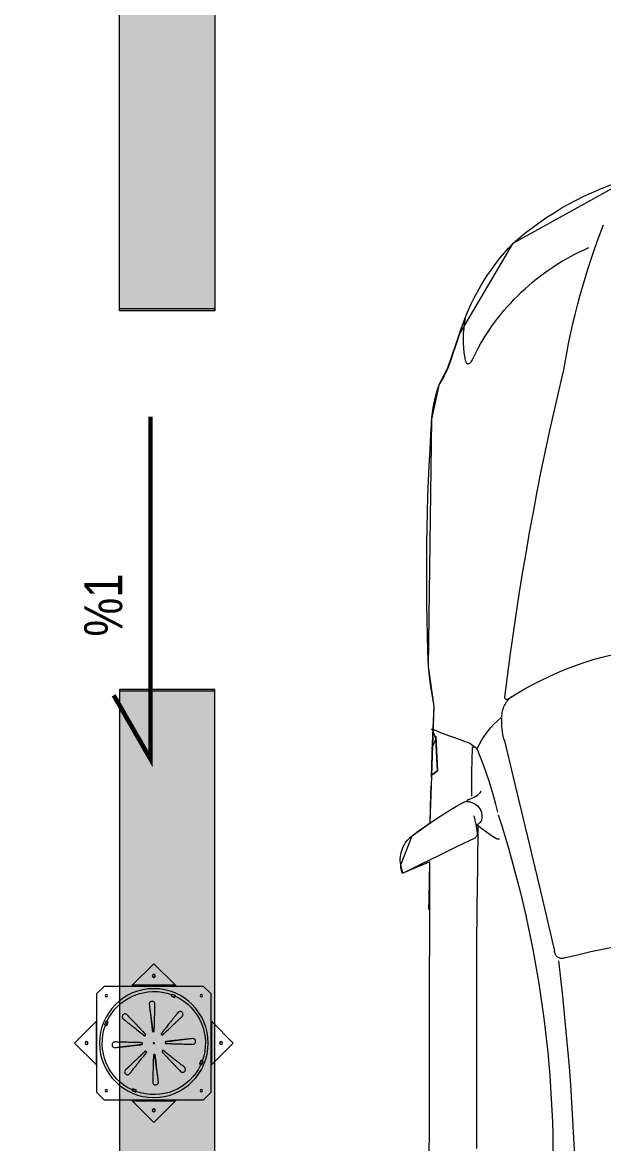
# Model space of a CAD drawing. Extents: x -2050 to 29725, y -1777 to 6820.
# Drawn here: x 27067.9 to 27220.7, y 684.9 to 979.6 of the extents above; entities that cross this region are included whole.
import ezdxf
from ezdxf.xclip import XClip

# ---------------------------------------------------------------- set-up
doc = ezdxf.new("R2010")
doc.units = 0
doc.header["$LTSCALE"] = 25
doc.header["$MEASUREMENT"] = 0
doc.header["$XCLIPFRAME"] = 0
doc.layers.get('0').update_dxf_attribs({"color": 9, "lineweight": 9})
for name, color, linetype, lineweight in [('04', 9, 'Continuous', 9), ('06D', 9, 'Continuous', 9), ('21', 9, 'Continuous', 9), ('GEB-BEZUG', 9, 'Continuous', 25)]:
    doc.layers.add(name, color=color, linetype=linetype, lineweight=lineweight)
doc.styles.add('MuuM_TEXT-STANDART', font='ARIALN.TTF')

# ---------------------------------------------------------------- blocks, each defined once
blk = doc.blocks.new('p-floor mark_01')
h = blk.add_hatch(color=0)
h.dxf.hatch_style = 1
h.paths.add_polyline_path([(100, 587.5), (12.5, 587.5), (12.5, 500), (-12.5, 500), (-12.5, 612.5), (100, 612.5)])
h = blk.add_hatch(color=0)
h.dxf.hatch_style = 1
h.paths.add_polyline_path([(587.5, 500), (587.5, 587.5), (500, 587.5), (500, 612.5), (612.5, 612.5), (612.5, 500)])
h = blk.add_hatch(color=0)
h.dxf.hatch_style = 1
h.paths.add_polyline_path([(12.5, 400), (-12.5, 400), (-12.5, 200), (12.5, 200)])
h = blk.add_hatch(color=0)
h.dxf.hatch_style = 1
h.paths.add_polyline_path([(612.5, 200), (612.5, 400), (587.5, 400), (587.5, 200)])
at = {"color": 0}
for points in [[(100, 587.5), (12.5, 587.5), (12.5, 500), (-12.5, 500), (-12.5, 612.5), (100, 612.5), (100, 587.5)], [(587.5, 500), (587.5, 587.5), (500, 587.5), (500, 612.5), (612.5, 612.5), (612.5, 500), (587.5, 500)], [(12.5, 400), (-12.5, 400), (-12.5, 200), (12.5, 200), (12.5, 400)], [(612.5, 200), (612.5, 400), (587.5, 400), (587.5, 200), (612.5, 200)]]:
    blk.add_lwpolyline(points, close=True, dxfattribs=at)
blk = doc.blocks.new('Group-321-1')
at = {"lineweight": 0}
blk.add_lwpolyline([(384782.8142959055, 69370.9298333333), (384782.0989579112, 69369.5315053641), (384782.0492403426, 69369.59011353157), (384782.0345796579, 69369.57315460613), (384782.0265719897, 69369.49133745974), (384782.0530293756, 69369.43943073365), (384781.9224232807, 69369.16272069358), (384781.8618378587, 69369.07620232357), (384781.572733821, 69368.4935200099), (384781.5478329869, 69368.4016861774), (384781.5487652928, 69368.35456400849), (384781.535104096, 69368.2638132716), (384781.5515142901, 69367.98434943637), (384781.5515142901, 69367.98434943637), (384781.7489756022, 69367.69058126317)], dxfattribs=at)
for centre, radius, start, end in [((384822.9408911379, 69349.52026877638), 45.48090917561267, 151.9178272061257, 153.8966286939996), ((384776.6074931544, 69373.5829487619), 7.123628307055153, 326.0793961133, 338.1164433750532), ((384821.1878617357, 69350.01289725953), 43.56496261790569, 152.4768734628505, 153.5907061841437), ((384780.1045679153, 69371.44513727463), 2.972654988612402, 314.8855468710587, 333.6766171440912), ((384782.1495170811, 69369.49737355059), 0.1376712735919119, 137.1664338394829, 146.6021581154718), ((384967.4627986772, 69508.00272714767), 231.3789947734501, 216.7416157136026, 216.7940108203771), ((384678.7516665729, 69458.2207693468), 136.450565060422, 319.2526015187024, 319.4925882230672), ((384782.514923584, 69369.58202828282), 0.0185971796773038, 41.38587348726872, 155.3161465843415), ((384783.9579523336, 69371.21199646419), 2.158500350013701, 228.5421561994104, 243.7224231827864), ((384782.098825665, 69369.52556623396), 0.07995125130081401, 143.4718717064225, 205.3483243032675), ((384782.9195613969, 69369.91120294857), 0.986771052513436, 205.1819552525269, 214.4777125467105), ((384795.1786366188, 69363.07501582892), 14.58723217685821, 154.131932185875, 155.3338004803066), ((384782.1667148628, 69369.41423542725), 0.0111774059663441, 312.8598860043378, 34.81050539448773), ((384781.9661107239, 69369.54334083943), 0.2494251296583731, 316.3484353704709, 326.7202074930113), ((384782.1505732414, 69369.37410034241), 0.0193525761953757, 352.1472999411857, 47.07927246585621), ((384782.2653205382, 69368.91444785756), 0.4843113183250864, 94.4328073924962, 101.9444058529415), ((384782.2279977844, 69369.38900550512), 0.0083074887732057, 38.23228437482054, 92.0308323370829), ((384782.12392833, 69369.36343779713), 0.0208682048374519, 210.1337502563614, 261.9010480954536), ((384782.1321205707, 69369.37989430026), 0.0385583782957723, 287.171053284051, 347.5367777232382), ((384791.1445365428, 69364.80545010675), 10.09567924637132, 153.389795120458, 154.106662977346), ((384781.4440564258, 69369.96942800487), 0.9861543805361744, 309.9161742944115, 319.8631083056857), ((384782.1219502368, 69369.34509301705), 0.0094106451753982, 178.2703908717264, 230.3207191817169), ((384782.0851622913, 69369.29985552678), 0.0488975542694614, 5.779055627024446, 50.9892651037068), ((384782.1315955954, 69369.39582904265), 0.054101346892036, 258.6932034876902, 282.7156460172121), ((384781.8011505918, 69367.55738424876), 1.667026785979498, 81.88636859993944, 84.94229609538489), ((384782.0500725403, 69369.26028403842), 0.0543016107197016, 255.4486190132045, 293.8595052256877), ((384782.0653454593, 69369.21232467062), 0.0035137453124988, 147.6525392057015, 275.801275964945), ((384782.3152485478, 69369.20194695273), 0.2414633490335972, 178.311176037347, 202.8016539544177), ((384782.0802959231, 69369.20745194767), 0.0065910963693464, 121.6403048658037, 166.7714618673126), ((384783.0276578172, 69368.32429630242), 1.387263075282165, 142.8162607961192, 147.1796447808551), ((384782.2723870996, 69369.02588451227), 0.1960015393010728, 137.8698248164604, 155.4347593373984), ((384782.1584124901, 69369.07403078822), 0.0723333247977811, 153.7581970164235, 202.5543009926437), ((384787.0531752221, 69366.13740280231), 5.965444346038106, 150.4859381148569, 156.7364650485879), ((384782.081767011, 69369.05536290497), 0.0048078029205758, 20.93842580388289, 175.9316898251757), ((384789.1280892799, 69366.44559309975), 7.518706228063415, 159.6869696588059, 166.351560767887), ((384782.8575929597, 69369.5028645388), 0.8908880835858148, 210.0252118511443, 235.5657263307474), ((384781.8971335092, 69368.35772794568), 0.3520556503604513, 155.674600036337, 172.8272365742936), ((384781.2507015888, 69368.37223716514), 0.2985871932513548, 356.6067216570964, 5.66016134063183), ((384764.3471729328, 69370.88590239074), 17.38678604634456, 351.3261701355285, 351.6312925582594), ((384781.6108113529, 69368.28765831693), 0.0411438464539288, 126.4312649320135, 146.9765236121961), ((384781.5893623901, 69368.31792605919), 0.0039790854840795, 74.7911836373757, 133.7856326445535), ((384781.5844523271, 69368.31345056061), 0.0102270300912391, 1.637601306852396, 54.39629475396457), ((384781.8006690071, 69368.14100545777), 0.280929753177643, 142.9980094470155, 163.9070246264475), ((384781.5006214761, 69368.30128172236), 0.09488540598161099, 358.816994299394, 7.383893231302007), ((384782.2011879791, 69368.28944747361), 0.605781818662173, 179.0659416800502, 219.4797755979876), ((384782.1372638864, 69368.15895853838), 0.6112208503833017, 170.0439005854987, 196.5990624265012), ((384783.5739930696, 69367.65105117156), 1.842265409779598, 162.0198581950229, 174.3283621307194), ((384782.3165630052, 69368.28534245209), 0.8221291455187598, 201.4761581976096, 226.3392365936705)]:
    blk.add_arc(centre, radius, start, end, dxfattribs=at)
blk = doc.blocks.new('Group-322-1')
for p, q in [((384781.3309641568, 69370.2104697988), (384781.2966316729, 69370.15966860272)), ((384781.5742777753, 69369.973699667), (384781.3309641568, 69370.2104697988)), ((384781.2966316729, 69370.15966860272), (384781.2702521096, 69370.0915810887)), ((384781.2702521096, 69370.0915810887), (384781.2556898023, 69370.01723791294)), ((384781.2351737056, 69370.03731856635), (384781.1990561203, 69370.00453540025)), ((384781.2556898023, 69370.01723791294), (384781.2351737056, 69370.03731856635)), ((384781.1990561203, 69370.00453540025), (384781.1618778257, 69369.97313559407)), ((384781.7840171732, 69369.47056705169), (384781.1997322143, 69370.00397158567)), ((384781.9623075615, 69369.39405936758), (384781.2556904472, 69370.01686126401)), ((384781.2556904472, 69370.01686126401), (384781.2754445061, 69369.99908607303)), ((384781.1618778257, 69369.97313559407), (384781.1406990381, 69369.9383064104)), ((384781.6544890143, 69369.86906011369), (384781.5742777753, 69369.973699667)), ((384781.1406990381, 69369.9383064104), (384781.6919448003, 69369.43474844545)), ((384781.7823085762, 69369.66068357282), (384781.6544890143, 69369.86906011369)), ((384781.9441065457, 69369.42450143059), (384781.7823085762, 69369.66068357282)), ((384781.6228159526, 69369.410935877), (384781.7921490121, 69369.46948593174)), ((384781.7921490121, 69369.46948593174), (384781.8012634439, 69369.46466192513)), ((384781.8012634439, 69369.46466192513), (384781.8316628702, 69369.4192959392)), ((384781.8240559072, 69369.44527857442), (384781.8377311785, 69369.45634575747)), ((384781.8377311785, 69369.45634575747), (384781.8620362918, 69369.44348156192)), ((384781.8620362918, 69369.44348156192), (384781.8992648272, 69369.41829226926)), ((384781.6182764193, 69369.3950493086), (384781.6228159526, 69369.410935877)), ((384781.8316628702, 69369.4192959392), (384781.8726861343, 69369.40491804168)), ((384781.8992648272, 69369.41829226926), (384781.920532629, 69369.385060956)), ((384781.9862521561, 69369.35965170136), (384781.9441065457, 69369.42450143059)), ((384781.6494249494, 69369.36209115737), (384781.6182764193, 69369.3950493086)), ((384781.7937180371, 69369.38451318267), (384781.6889143468, 69369.35947822875)), ((384781.8225679473, 69369.39118342352), (384781.7937180371, 69369.38451318267)), ((384781.8894124917, 69369.36312169716), (384781.8225679473, 69369.39118342352)), ((384781.920532629, 69369.385060956), (384781.917514676, 69369.37203770633)), ((384781.6889143468, 69369.35947822875), (384781.6494249494, 69369.36209115737)), ((384781.7663819641, 69369.38067696782), (384781.9464483797, 69369.21768066562)), ((384781.908398824, 69369.36222441617), (384781.8894124917, 69369.36312169716)), ((384781.917514676, 69369.37203770633), (384781.908398824, 69369.36222441617)), ((384781.9691917831, 69369.30809108747), (384781.9114439378, 69369.36061321036)), ((384781.9699670123, 69369.32571199241), (384781.9862521561, 69369.35965170136)), ((384781.9659320429, 69369.23621621933), (384781.9699670123, 69369.32571199241)), ((384781.9978159478, 69369.3289852735), (384781.9767450062, 69369.34831438785)), ((384782.0080103743, 69369.30884947316), (384781.9978159478, 69369.3289852735)), ((384781.9625411526, 69369.22983487732), (384782.0080103743, 69369.30884947316))]:
    blk.add_line(p, q)
blk.add_lwpolyline([(384781.3309641568, 69370.2104697988), (384781.5742777753, 69369.973699667), (384781.6544890143, 69369.86906011369), (384781.7823085762, 69369.66068357282), (384781.9441065457, 69369.42450143059), (384781.9862521561, 69369.35965170136), (384781.979569146, 69369.34572370528), (384781.9978159478, 69369.3289852735), (384782.0080103743, 69369.30884947316), (384781.9659320429, 69369.23621621933), (384781.9464483797, 69369.21768066562), (384781.7687364256, 69369.37854570683), (384781.6889143468, 69369.35947822875), (384781.6494249494, 69369.36209115737), (384781.6182764193, 69369.3950493086), (384781.6228159526, 69369.410935877), (384781.6919448003, 69369.43474844545), (384781.1406990381, 69369.9383064104), (384781.1618778257, 69369.97313559407), (384781.1990561203, 69370.00453540025), (384781.2351737056, 69370.03731856635), (384781.2556904472, 69370.01686126401), (384781.2702521096, 69370.0915810887), (384781.2966316729, 69370.15966860272)], close=True)
blk = doc.blocks.new('Group-324-1')
for p, q in [((384781.7732981094, 69371.04975641977), (384781.7030633973, 69371.01214101269)), ((384782.5365701721, 69370.33353042549), (384781.7732981094, 69371.04975641977)), ((384781.7030633973, 69371.01214101269), (384781.6523832174, 69370.973526041)), ((384782.4940900951, 69370.28828495357), (384781.7252166032, 69371.0159906559)), ((384781.8057095461, 69371.01495884832), (384782.0320862053, 69370.99985299236)), ((384781.6523832174, 69370.973526041), (384781.6498946328, 69370.94992398571)), ((384782.0320862053, 69370.99985299236), (384782.1497425348, 69371.0007163562)), ((384782.1497425348, 69371.0007163562), (384782.6140758272, 69370.55710909666)), ((384781.6498946328, 69370.94992398571), (384781.7010726659, 69370.8823516318)), ((384781.7010726659, 69370.8823516318), (384782.4371092374, 69370.20628717559)), ((384782.6140758272, 69370.55710909666), (384782.5544907741, 69370.46243923297)), ((384782.5544907741, 69370.46243923297), (384782.5075547385, 69370.35963338667))]:
    blk.add_line(p, q)
blk.add_lwpolyline([(384782.6140758272, 69370.55710909666), (384782.1497425348, 69371.0007163562), (384782.0320862053, 69370.99985299236), (384781.810739055, 69371.01462323495), (384781.7732981094, 69371.04975641977), (384781.7030633973, 69371.01214101269), (384781.6523832174, 69370.973526041), (384781.6498946328, 69370.94992398571), (384781.7010726659, 69370.8823516318), (384782.4371092374, 69370.20628717559), (384782.5131192188, 69370.35553592407), (384782.5079140051, 69370.36042030228), (384782.5544907741, 69370.46243923297)], close=True)
blk = doc.blocks.new('p-audi_arac')
at = {"layer": '04', "xscale": 100, "yscale": 100, "zscale": 100, "rotation": 117.1763778173342}
for name in ['Group-321-1', 'Group-324-1', 'Group-322-1']:
    blk.add_blockref(name, (23745751.03005597, -31061967.79136416), dxfattribs=at)
blk = doc.blocks.new('p-audi_floor marks')
at = {"layer": '04'}
ref = blk.add_blockref('p-audi_arac', (2361.315548271454, -824.2882967477108), dxfattribs=dict(at, xscale=-1, rotation=270))
XClip(ref).set_block_clipping_path([(442.9100702572978, 108.13340194914053), (425.87143632766697, 108.13340194914053), (407.2241896280102, 97.47850997575006), (396.2257734519443, 99.02327652921304), (399.14577108219214, 107.47031665143004), (75.44537290855783, 107.47031665143004), (75.44537290855806, 292.3853972147299), (398.3798216949434, 292.3853972147299), (398.3798216949434, 303.69640381251156), (416.50611721305904, 303.69640381251156), (416.50611721305904, 292.0856582628003), (620.4144020041493, 292.0856582628003), (620.4144020041493, 90.49694499821271)])
at = {"layer": '06D', "color": 253}
for p in [(1800, -773.6991664224647), (2400, -773.1941707850482)]:
    blk.add_blockref('p-floor mark_01', p, dxfattribs=at)
blk = doc.blocks.new('Einfügepunkt')
at = {"layer": 'GEB-BEZUG'}
for p, q in [((-0.7071067811865817, -0.7071067811865106), (0.7071067811864751, 0.7071067811865817)), ((-0.7071067811865106, 0.7071067811865817), (0.7071067811865464, -0.7071067811865106))]:
    blk.add_line(p, q, dxfattribs=at)
blk = doc.blocks.new('p-suzgec')
at = {"ltscale": 25}
for p, q in [((-5.90965004498139, 15.20000000000164), (-0.25, 20.85965004500486)), ((-0.25, 20.85965004500486), (5.409650045028684, 15.20000000000164)), ((-13.25, 15.00000000000091), (-15.25, 13.00000000000091)), ((12.75, 15.00000000000091), (-13.25, 15.00000000000091)), ((-6.109650044982118, 15.00000000000091), (-5.90965004498139, 15.20000000000164)), ((-5.90965004498139, 15.20000000000164), (5.409650045028684, 15.20000000000164)), ((5.409650045028684, 15.20000000000164), (5.609650044982118, 15.00000000000091)), ((14.75, 13.00000000000091), (12.75, 15.00000000000091)), ((-15.25, 13.00000000000091), (-15.25, -12.99999999999909)), ((-5.893768782261759, 12.31870017218989), (-5.974186235293018, 12.51284507791206)), ((-5.759735876508785, 11.9951161132858), (-5.893768782261759, 12.3187001721908)), ((-5.05030670277847, 12.89552851027656), (-4.969889249747209, 12.7013836045553)), ((-4.969889249747209, 12.7013836045553), (-4.835856343990599, 12.37779954565121)), ((14.75, -12.99999999999909), (14.75, 13.00000000000091)), ((0.9470965569853432, 10.24204573236784), (0.0124487707398657, 3.142690966207736)), ((-21.10965004498212, 9.095e-13), (-15.45000000000072, 5.659650045004128)), ((-15.45000000000072, 5.659650045004128), (-15.25, 5.859650045004855)), ((-15.45000000000072, -5.659650045001397), (-15.45000000000072, 5.659650045004128)), ((-0.0037303953431547, 3.019797998473221), (0.0124487707398657, 3.142690966207736)), ((12.06870017219262, 5.64376878227722), (12.26284507792297, 5.724186235293018)), ((12.64552851030748, 4.800306702782108), (12.45138360457349, 4.71988924976631)), ((14.75, 5.859650045004855), (14.95000000000073, 5.659650045004128)), ((14.95000000000073, 5.659650045004128), (14.95000000000073, -5.659650045001397)), ((14.95000000000073, 5.659650045004128), (20.60965004498212, 9.095e-13)), ((-15.45000000000072, -5.659650045001397), (-21.10965004498212, 9.095e-13)), ((-10.49204573235329, 1.197096556985342), (-3.392690966185909, 0.2624487707616936)), ((-3.269797998480498, 0.2462696046241035), (-3.392690966185909, 0.2624487707616936)), ((-0.25, 0), (-0.5, 0)), ((-0.25, 0), (-0.25, 0.25)), ((-0.25, 0), (0, 0)), ((-0.25, 0), (-0.25, -0.25)), ((20.60965004498212, 9.095e-13), (14.95000000000073, -5.659650045001397)), ((2.769797998480498, -0.2462696046186465), (2.892690966185909, -0.2624487707571461)), ((9.992045732353287, -1.197096556980793), (2.892690966185909, -0.2624487707571461)), ((-15.25, -5.859650045002126), (-15.45000000000072, -5.659650045002308)), ((-13.14552851026019, -4.800306702773921), (-12.95138360452984, -4.719889249758123)), ((-12.95138360452984, -4.719889249758123), (-12.62779954564758, -4.585856343992418)), ((-12.56870017219262, -5.643768782269943), (-12.76284507787932, -5.724186235285742)), ((-12.2451161132667, -5.509735876504237), (-12.56870017219262, -5.643768782269943)), ((-1.447096556985343, -10.24204573236329), (-0.5124487707398658, -3.142690966202278)), ((-0.4962696046095516, -3.019797998468674), (-0.5124487707398658, -3.142690966202278)), ((14.95000000000073, -5.659650045002308), (14.75, -5.859650045002126)), ((-15.25, -12.99999999999909), (-13.25, -14.99999999999909)), ((4.469889249790867, -12.70138360454803), (4.335856343990599, -12.37779954564394)), ((4.55030670277847, -12.89552851026928), (4.469889249790867, -12.70138360454803)), ((5.259735876508785, -11.99511611327761), (5.393768782261759, -12.31870017218261)), ((5.393768782261759, -12.31870017218352), (5.474186235293018, -12.51284507790478)), ((12.75, -14.99999999999909), (14.75, -12.99999999999909)), ((-13.25, -14.99999999999909), (12.75, -14.99999999999909)), ((-5.90965004498139, -15.19999999999891), (-6.109650044982118, -14.99999999999909)), ((5.409650045028684, -15.19999999999891), (-5.90965004498139, -15.19999999999891)), ((-0.25, -20.85965004500213), (-5.90965004498139, -15.19999999999891)), ((5.409650045028684, -15.19999999999891), (-0.25, -20.85965004500213)), ((5.609650044982118, -14.99999999999909), (5.409650045028684, -15.19999999999891))]:
    blk.add_line(p, q, dxfattribs=at)
for centre, radius in [((-0.25, 17.67766952966485), 0.4000000000000008), ((-0.25, 17.67766952966485), 0.3580950766099034), ((-0.25, 3.638e-12), 14.29999999999999), ((-12.75, 12.50000000000091), 0.3), ((12.25, 12.50000000000091), 0.3), ((-17.92766952966485, 9.095e-13), 0.4000000000000008), ((-17.92766952966485, 9.095e-13), 0.3580950766099034), ((17.42766952966485, 9.095e-13), 0.4000000000000007), ((17.42766952966485, 9.095e-13), 0.3580950766099034), ((-12.75, -12.49999999999909), 0.3), ((12.25, -12.49999999999909), 0.3), ((-0.25, -17.67766952966212), 0.4000000000000008), ((-0.25, -17.67766952966303), 0.3580950766099034)]:
    blk.add_circle(centre, radius, dxfattribs=at)
for centre, radius, start, end in [((-0.25, 3.638e-12), 13.54999999999999, 114.6147155052263, 200.3852844985426), ((-0.25, 5.457000000000001e-12), 13.7599999999984, 110.417572820394, 114.5824271695058), ((-0.25, 5.457000000000001e-12), 13.69999999999724, 110.4084486708165, 114.5915513307097), ((-0.25, 3.638e-12), 13.25238115423705, 110.3377704009891, 114.662229603447), ((-0.25, 3.638e-12), 13.1999999999999, 110.3291859899087, 114.6708140010805), ((-0.25, 3.638e-12), 13.54999999999999, 24.61471550310444, 110.3852845044589), ((-0.25, 3.638e-12), 13.55, 294.6147155052263, 20.38528449854262), ((-0.25, 3.638e-12), 13.1999999999999, 20.32918599355558, 24.67081400469464), ((-0.25, 4.5475e-12), 13.252381154235, 20.33777040741776, 24.66222959722354), ((-0.25, 3.638e-12), 13.70000000000007, 20.40844866049673, 24.59155133977938), ((-0.25, 3.638e-12), 13.76000000000044, 20.41757282469414, 24.5824271715112), ((-0.25, 3.638e-12), 13.75999999999951, 200.4175728246941, 204.5824271715112), ((-0.25, 2.7285e-12), 13.69999999999724, 200.4084486604968, 204.5915513397793), ((-0.25, 3.638e-12), 13.25238115423775, 200.3377704074178, 204.6622295972235), ((-0.25, 3.638e-12), 13.19999999999993, 200.3291859935556, 204.6708140046947), ((-0.25, 3.638e-12), 13.54999999999999, 204.6147155031045, 290.385284504459), ((-0.25, 3.638e-12), 13.1999999999999, 290.3291859899087, 294.6708140010806), ((-0.25, 3.638e-12), 13.25238115423766, 290.3377704009891, 294.662229603447), ((-0.25, 3.638e-12), 13.6999999999992, 290.4084486708165, 294.5915513307097), ((-0.25, 3.638e-12), 13.75999999999945, 290.4175728203941, 294.5824271695058)]:
    blk.add_arc(centre, radius, start, end, dxfattribs=at)
for points, knots in [([(-0.5526083914082847, 10.2192860661753), (-0.555349077378196, 10.31732460362218), (-0.5378953862928029, 10.42222369127557), (-0.4604036031305442, 10.61589724269288), (-0.4001680073342869, 10.7045962453667), (-0.2594831150017853, 10.84332100757365), (-0.1703794402528729, 10.90235923217369), (0.0247618499197415, 10.97762912517009), (0.1308014859896502, 10.9938533848599), (0.3288250360637903, 10.98520748994815), (0.4330471219036556, 10.95980300522024), (0.6208856371231378, 10.86781185280324), (0.7045047251522192, 10.80123238952001), (0.8325636093504725, 10.6507740206307), (0.8848393630687494, 10.55716266634772), (0.9451494704007928, 10.35749553441656), (0.9533978948820732, 10.25150064075751), (0.9421342452042154, 10.15409285243368)], [2.169267774827234, 2.169267774827234, 2.169267774827234, 2.169267774827234, 2.468106939247626, 2.468106939247626, 2.768207167394642, 2.768207167394642, 3.065525473568615, 3.065525473568615, 3.362843779742592, 3.362843779742592, 3.660162085916569, 3.660162085916569, 3.957480392090543, 3.957480392090543, 4.257580620237558, 4.257580620237558, 4.556349938830072, 4.556349938830072, 4.556349938830072, 4.556349938830072]), ([(-7.690102921893411, 7.012150030668633), (-7.7613645941492, 7.079535787674103), (-7.823197827070544, 7.166052267220948), (-7.905350743232702, 7.357795114112379), (-7.925477411270549, 7.463107778654371), (-7.924091389962995, 7.660680240111105), (-7.902831906314532, 7.76543238170143), (-7.818070028442889, 7.956641963049151), (-7.754560966743155, 8.043095592849568), (-7.6084236007664, 8.177005816980454), (-7.516763773652201, 8.232738277215503), (-7.318894318119419, 8.300512597431405), (-7.212687903920593, 8.312561431635004), (-7.015746465651318, 8.296722604087336), (-6.912588702281938, 8.267493920629931), (-6.728757033451984, 8.168953623544438), (-6.647974808467553, 8.099836432354095), (-6.587061703903598, 8.022994121605734)], [2.169267774827235, 2.169267774827235, 2.169267774827235, 2.169267774827235, 2.468106939247626, 2.468106939247626, 2.768207167394642, 2.768207167394642, 3.065525473568619, 3.065525473568619, 3.362843779742592, 3.362843779742592, 3.660162085916569, 3.660162085916569, 3.957480392090543, 3.957480392090543, 4.257580620237558, 4.257580620237558, 4.556349938830071, 4.556349938830071, 4.556349938830071, 4.556349938830071]), ([(6.762150030677731, 7.440102921889772), (6.829535787692293, 7.511364594176482), (6.9160522672355, 7.573197827068725), (7.107795114116013, 7.655350743266353), (7.213107778690755, 7.675477411273277), (7.410680240114742, 7.674091389966633), (7.515432381722348, 7.652831906304527), (7.706641963031871, 7.568070028470174), (7.793095592875033, 7.504560966763165), (7.927005816996825, 7.358423600789138), (7.982738277223687, 7.266763773706767), (8.050512597430497, 7.068894318123966), (8.062561431666836, 6.962687903968799), (8.046722604100067, 6.765746465661322), (8.01749392063357, 6.662588702301036), (7.918953623528067, 6.478757033448348), (7.849836432375013, 6.397974808483922), (7.772994121631199, 6.337061703903598)], [2.169267774827233, 2.169267774827233, 2.169267774827233, 2.169267774827233, 2.468106939247626, 2.468106939247626, 2.768207167394642, 2.768207167394642, 3.065525473568619, 3.065525473568619, 3.362843779742593, 3.362843779742593, 3.660162085916569, 3.660162085916569, 3.957480392090547, 3.957480392090547, 4.257580620237563, 4.257580620237563, 4.556349938830074, 4.556349938830074, 4.556349938830074, 4.556349938830074]), ([(0.1401081838630489, 3.21818958055064), (0.1400553959902027, 3.21773307254898), (0.1400013961356308, 3.21727711407493), (0.1399461926412187, 3.216821718233403), (0.1363569230306894, 3.187212401255236), (0.1268891133368015, 3.156182339190306), (0.0966170273241005, 3.100107435855533), (0.0758101064238872, 3.07506324777205), (0.0302510241963319, 3.036688151610178), (0.0024370738756261, 3.020521014591395), (-0.0573948957971879, 3.000098459116088), (-0.0894146158825606, 2.995846746205642), (-0.1488690599326219, 2.998442583293579), (-0.1803963740821928, 3.005468819636007), (-0.2382207220434793, 3.031028360878734), (-0.2645197730525979, 3.049558122558662), (-0.3065608792021521, 3.091757925545607), (-0.3251058787100192, 3.118520255578912), (-0.3503755204365007, 3.177020163118866), (-0.357102854130062, 3.208757320413496), (-0.3583094372879714, 3.244906053332669), (-0.3582818879731349, 3.251333430631346), (-0.3579990464277216, 3.257811566986674)], [-0.0013985035420976, -0.0013985035420976, -0.0013985035420976, -0.0013985035420976, 0, 0, 0, 0.0909291013476903, 0.0909291013476903, 0.1818582026953805, 0.1818582026953805, 0.2711248308511078, 0.2711248308511078, 0.3603914590068352, 0.3603914590068352, 0.4496580871625628, 0.4496580871625628, 0.5389247153182902, 0.5389247153182902, 0.6298538166659801, 0.6298538166659801, 0.7207829180136704, 0.7207829180136704, 0.7401198426695911, 0.7401198426695911, 0.7401198426695911, 0.7401198426695911]), ([(-10.46928606615256, -0.3026083914064657), (-10.56732460362764, -0.3053490773854719), (-10.6722236912683, -0.2878953862946218), (-10.86589724267833, -0.2104036031514624), (-10.95459624538125, -0.1501680073379248), (-11.09332100753818, -0.0094831150026948), (-11.15235923216824, 0.0796205597216613), (-11.22762912516555, 0.2747618499233795), (-11.24385338486172, 0.3808014860132971), (-11.2352074899245, 0.5788250360310486), (-11.20980300521478, 0.6830471218891035), (-11.11781185278596, 0.8708856371349611), (-11.05123238950182, 0.954504725161314), (-10.90077402060706, 1.082563609319548), (-10.80716266632225, 1.13483936304601), (-10.60749553441928, 1.195149470398971), (-10.50150064076297, 1.203397894883892), (-10.40409285239729, 1.192134245182385)], [2.169267774827234, 2.169267774827234, 2.169267774827234, 2.169267774827234, 2.468106939247626, 2.468106939247626, 2.768207167394642, 2.768207167394642, 3.065525473568619, 3.065525473568619, 3.362843779742593, 3.362843779742593, 3.660162085916569, 3.660162085916569, 3.957480392090543, 3.957480392090543, 4.257580620237558, 4.257580620237558, 4.556349938830072, 4.556349938830072, 4.556349938830072, 4.556349938830072]), ([(-3.468189580551551, 0.3901081838366735), (-3.467733072535337, 0.3900553960020261), (-3.467277114046737, 0.3900013961356308), (-3.466821718215213, 0.3899461926184813), (-3.437212401255236, 0.3863569230124995), (-3.406182339182123, 0.3768891133440775), (-3.350107435835524, 0.3466170273277385), (-3.325063247746583, 0.3258101064066068), (-3.286688151583803, 0.280251024167228), (-3.270521014557743, 0.2524370738501602), (-3.250098459095168, 0.1926051041818937), (-3.245846746209281, 0.1605853841356293), (-3.248442583251744, 0.1011309400646496), (-3.255468819617816, 0.0696036259168977), (-3.281028360874186, 0.0117792779492447), (-3.299558122547748, -0.0145197730553264), (-3.341757925554701, -0.0565608792230705), (-3.368520255571638, -0.0751058787136572), (-3.427020163089762, -0.1003755204546906), (-3.458757320418953, -0.107102854140976), (-3.494906053318119, -0.1083094372770574), (-3.501333430594968, -0.1082818879949627), (-3.507811567000317, -0.1079990464531875)], [-0.001398503542098, -0.001398503542098, -0.001398503542098, -0.001398503542098, 0, 0, 0, 0.0909291013476903, 0.0909291013476903, 0.1818582026953806, 0.1818582026953806, 0.2711248308511078, 0.2711248308511078, 0.360391459006835, 0.360391459006835, 0.4496580871625623, 0.4496580871625623, 0.5389247153182894, 0.5389247153182894, 0.6298538166659796, 0.6298538166659796, 0.7207829180136698, 0.7207829180136698, 0.7401198426695906, 0.7401198426695906, 0.7401198426695906, 0.7401198426695906]), ([(-2.24975553331751, 2.55145181773696), (-2.249470060087332, 2.551091691197143), (-2.249185832450165, 2.550731096196614), (-2.24890285371657, 2.55037004792757), (-2.230503901744667, 2.526895102228079), (-2.215257086885685, 2.498258782501579), (-2.197011739808658, 2.437202240796069), (-2.194015539436803, 2.404780610694615), (-2.199095384730751, 2.345430183973803), (-2.207330925390122, 2.3143308588742), (-2.235197589405288, 2.257582339924738), (-2.25483253551647, 2.231934563717913), (-2.29870871012099, 2.191729457151267), (-2.325970187132043, 2.174404578888243), (-2.384931500630043, 2.151589915259136), (-2.416630258085206, 2.146096198092889), (-2.476197576150299, 2.146208413690144), (-2.508234696135331, 2.152018943839721), (-2.56746871247742, 2.175516290128143), (-2.594667214900253, 2.193200905996491), (-2.621081412165949, 2.217908737056857), (-2.625606773981417, 2.222473059415278), (-2.629987508942575, 2.227253792732879)], [-0.0013985035420983, -0.0013985035420983, -0.0013985035420983, -0.0013985035420983, 0, 0, 0, 0.0909291013476902, 0.0909291013476902, 0.1818582026953803, 0.1818582026953803, 0.2711248308511076, 0.2711248308511076, 0.3603914590068348, 0.3603914590068348, 0.4496580871625623, 0.4496580871625623, 0.5389247153182897, 0.5389247153182897, 0.62985381666598, 0.62985381666598, 0.7207829180136704, 0.7207829180136704, 0.7401198426695902, 0.7401198426695902, 0.7401198426695902, 0.7401198426695902]), ([(2.301451817758788, 1.999755533368443), (2.301091691198962, 1.999470060100063), (2.300731096183879, 1.999185832442889), (2.300370047938484, 1.99890285373658), (2.276895102251728, 1.980503901793779), (2.248258782503397, 1.965257086905694), (2.187202240806071, 1.947011739806839), (2.154780610697343, 1.94401553946227), (2.095430183970163, 1.949095384733482), (2.064330858876928, 1.95733092539649), (2.007582339923828, 1.985197589414383), (1.981934563722459, 2.004832535560125), (1.941729457164909, 2.048708710142818), (1.924404578887331, 2.075970187132952), (1.901589915250951, 2.1349315006355), (1.896096198121083, 2.166630258077928), (1.896208413691054, 2.226197576193951), (1.902018943848814, 2.258234696138059), (1.925516290124504, 2.317468712490153), (1.943200905992853, 2.344667214898436), (1.967908737064135, 2.371081412195051), (1.97247305940982, 2.375606773983236), (1.97725379271287, 2.379987508958038)], [-0.0013985035420974, -0.0013985035420974, -0.0013985035420974, -0.0013985035420974, 0, 0, 0, 0.0909291013476903, 0.0909291013476903, 0.1818582026953806, 0.1818582026953806, 0.2711248308511081, 0.2711248308511081, 0.3603914590068356, 0.3603914590068356, 0.4496580871625628, 0.4496580871625628, 0.5389247153182897, 0.5389247153182897, 0.62985381666598, 0.62985381666598, 0.7207829180136698, 0.7207829180136698, 0.7401198426695906, 0.7401198426695906, 0.7401198426695906, 0.7401198426695906]), ([(2.96818958055155, -0.3901081838275786), (2.96773307258263, -0.3900553959929311), (2.967277114094031, -0.3900013961274453), (2.966821718262509, -0.3899461926093863), (2.937212401255236, -0.3863569230034045), (2.906182339182123, -0.3768891133349825), (2.850107435882818, -0.3466170273186435), (2.825063247793877, -0.3258101063975118), (2.786688151583803, -0.2802510241590426), (2.770521014601398, -0.2524370738410653), (2.750098459095168, -0.1926051041737082), (2.745846746209279, -0.1605853841265343), (2.748442583299037, -0.1011309400564642), (2.755468819661472, -0.0696036259078028), (2.781028360874186, -0.0117792779401498), (2.799558122547749, 0.0145197730644213), (2.841757925554701, 0.05656087923125599), (2.868520255571638, 0.0751058787227521), (2.927020163089762, 0.100375520462876), (2.958757320418953, 0.1071028541500709), (2.994906053318119, 0.1083094372861524), (3.001333430642262, 0.1082818880040577), (3.007811567000317, 0.1079990464622824)], [-0.0013985035420981, -0.0013985035420981, -0.0013985035420981, -0.0013985035420981, 0, 0, 0, 0.0909291013476898, 0.0909291013476898, 0.1818582026953796, 0.1818582026953796, 0.2711248308511073, 0.2711248308511073, 0.360391459006835, 0.360391459006835, 0.4496580871625628, 0.4496580871625628, 0.5389247153182902, 0.5389247153182902, 0.6298538166659802, 0.6298538166659802, 0.7207829180136704, 0.7207829180136704, 0.7401198426695906, 0.7401198426695906, 0.7401198426695906, 0.7401198426695906]), ([(9.969286066152563, 0.3026083914146511), (10.06732460362764, 0.3053490773936573), (10.1722236912683, 0.2878953863018978), (10.36589724267833, 0.2104036031596479), (10.45459624538125, 0.1501680073461102), (10.59332100758183, 0.0094831150108803), (10.65235923216824, -0.0796205597143853), (10.72762912521284, -0.274761849915194), (10.74385338486172, -0.3808014860060211), (10.7352074899718, -0.5788250360237726), (10.70980300521478, -0.683047121880918), (10.61781185283325, -0.8708856371267755), (10.55123238954547, -0.9545047251531285), (10.40077402060706, -1.082563609312273), (10.30716266636591, -1.134839363037824), (10.10749553441928, -1.195149470391696), (10.00150064076297, -1.203397894875706), (9.904092852444592, -1.19213424517511)], [2.169267774827237, 2.169267774827237, 2.169267774827237, 2.169267774827237, 2.468106939247626, 2.468106939247626, 2.768207167394642, 2.768207167394642, 3.065525473568619, 3.065525473568619, 3.362843779742592, 3.362843779742592, 3.660162085916569, 3.660162085916569, 3.957480392090547, 3.957480392090547, 4.257580620237558, 4.257580620237558, 4.556349938830072, 4.556349938830072, 4.556349938830072, 4.556349938830072]), ([(-2.801451817715134, -1.999755533360255), (-2.801091691198961, -1.99947006009188), (-2.800731096183879, -1.999185832433795), (-2.800370047894828, -1.998902853727485), (-2.77689510220807, -1.980503901784686), (-2.748258782456104, -1.965257086897508), (-2.68720224080607, -1.947011739797744), (-2.654780610697344, -1.944015539454085), (-2.595430183970163, -1.949095384724387), (-2.564330858876928, -1.957330925388303), (-2.507582339923828, -1.985197589405288), (-2.481934563722461, -2.00483253555194), (-2.441729457117615, -2.048708710133722), (-2.424404578887333, -2.075970187124765), (-2.401589915250951, -2.134931500626406), (-2.396096198073792, -2.166630258068833), (-2.39620841364376, -2.226197576184856), (-2.40201894380152, -2.258234696128963), (-2.425516290124503, -2.317468712481058), (-2.443200905992853, -2.344667214889339), (-2.467908737016839, -2.371081412185958), (-2.472473059409819, -2.375606773975048), (-2.477253792712871, -2.379987508948943)], [-0.0013985035420968, -0.0013985035420968, -0.0013985035420968, -0.0013985035420968, 0, 0, 0, 0.09092910134769, 0.09092910134769, 0.18185820269538, 0.18185820269538, 0.2711248308511075, 0.2711248308511075, 0.3603914590068351, 0.3603914590068351, 0.4496580871625631, 0.4496580871625631, 0.5389247153182906, 0.5389247153182906, 0.6298538166659805, 0.6298538166659805, 0.7207829180136704, 0.7207829180136704, 0.74011984266959, 0.74011984266959, 0.74011984266959, 0.74011984266959]), ([(1.749755533364804, -2.551451817727865), (1.749470060130988, -2.551091691188049), (1.749185832450166, -2.550731096187519), (1.74890285371657, -2.550370047918477), (1.73050390179196, -2.526895102218984), (1.715257086929339, -2.498258782492484), (1.697011739808658, -2.437202240787884), (1.694015539484098, -2.40478061068552), (1.699095384778047, -2.345430183965618), (1.707330925390124, -2.314330858866014), (1.735197589405288, -2.25758233991655), (1.754832535563764, -2.231934563708819), (1.798708710168284, -2.191729457143081), (1.825970187132043, -2.174404578880055), (1.884931500630043, -2.151589915250951), (1.916630258085206, -2.146096198084705), (1.97619757619759, -2.146208413681959), (2.008234696135331, -2.152018943831535), (2.06746871247742, -2.175516290119047), (2.094667214900253, -2.193200905987394), (2.121081412209604, -2.217908737048674), (2.125606773981417, -2.222473059406183), (2.12998750898987, -2.227253792724694)], [-0.001398503542097, -0.001398503542097, -0.001398503542097, -0.001398503542097, 0, 0, 0, 0.0909291013476904, 0.0909291013476904, 0.1818582026953808, 0.1818582026953808, 0.2711248308511082, 0.2711248308511082, 0.3603914590068356, 0.3603914590068356, 0.4496580871625639, 0.4496580871625639, 0.5389247153182916, 0.5389247153182916, 0.6298538166659814, 0.6298538166659814, 0.7207829180136712, 0.7207829180136712, 0.7401198426695922, 0.7401198426695922, 0.7401198426695922, 0.7401198426695922]), ([(-0.6401081838193932, -3.218189580541547), (-0.6400553959902027, -3.217733072539886), (-0.6400013960883371, -3.217277114065836), (-0.639946192597563, -3.216821718224307), (-0.6363569229833957, -3.187212401247051), (-0.6268891133368018, -3.156182339181214), (-0.5966170273241005, -3.100107435846437), (-0.5758101063765935, -3.075063247763863), (-0.5302510241526761, -3.036688151601993), (-0.5024370738319704, -3.020521014583209), (-0.4426051041591565, -3.000098459106993), (-0.4105853841174394, -2.995846746197457), (-0.3511309400200844, -2.998442583285393), (-0.3196036259178072, -3.005468819627822), (-0.2617792779128649, -3.031028360870549), (-0.2354802269037464, -3.049558122550477), (-0.1934391207541921, -3.09175792553651), (-0.1748941212426871, -3.118520255570728), (-0.1496244795162056, -3.177020163109772), (-0.1428971458226442, -3.208757320404402), (-0.1416905627120286, -3.244906053323575), (-0.1417181119795714, -3.251333430623162), (-0.1420009535286226, -3.257811566978488)], [-0.0013985035420976, -0.0013985035420976, -0.0013985035420976, -0.0013985035420976, 0, 0, 0, 0.0909291013476901, 0.0909291013476901, 0.1818582026953802, 0.1818582026953802, 0.2711248308511076, 0.2711248308511076, 0.3603914590068349, 0.3603914590068349, 0.4496580871625624, 0.4496580871625624, 0.5389247153182898, 0.5389247153182898, 0.62985381666598, 0.62985381666598, 0.7207829180136704, 0.7207829180136704, 0.740119842669591, 0.740119842669591, 0.740119842669591, 0.740119842669591]), ([(-7.262150030677731, -7.440102921881588), (-7.329535787644996, -7.511364594169207), (-7.416052267188205, -7.573197827060536), (-7.607795114068722, -7.655350743258167), (-7.713107778643462, -7.675477411265093), (-7.910680240114742, -7.674091389959358), (-8.015432381722349, -7.65283190629634), (-8.20664196303187, -7.568070028462897), (-8.293095592827738, -7.504560966754978), (-8.427005816949531, -7.358423600780952), (-8.482738277176395, -7.266763773698585), (-8.550512597430497, -7.068894318116688), (-8.562561431619542, -6.962687903960612), (-8.546722604056413, -6.765746465653138), (-8.51749392063357, -6.66258870229285), (-8.418953623528067, -6.478757033440161), (-8.34983643232772, -6.397974808475738), (-8.272994121583906, -6.337061703896325)], [2.169267774827234, 2.169267774827234, 2.169267774827234, 2.169267774827234, 2.468106939247626, 2.468106939247626, 2.768207167394642, 2.768207167394642, 3.065525473568618, 3.065525473568618, 3.362843779742592, 3.362843779742592, 3.660162085916569, 3.660162085916569, 3.957480392090547, 3.957480392090547, 4.257580620237563, 4.257580620237563, 4.556349938830072, 4.556349938830072, 4.556349938830072, 4.556349938830072]), ([(7.190102921893411, -7.01215003066045), (7.261364594196492, -7.079535787666828), (7.323197827070544, -7.166052267212763), (7.405350743279996, -7.357795114104192), (7.425477411270549, -7.463107778647096), (7.424091389962995, -7.660680240102919), (7.402831906314532, -7.765432381693242), (7.318070028490182, -7.956641963040964), (7.25456096679045, -8.043095592842292), (7.108423600810057, -8.177005816973177), (7.016763773699495, -8.232738277208227), (6.818894318119419, -8.300512597423221), (6.712687903967887, -8.312561431627728), (6.515746465651318, -8.296722604080058), (6.412588702329231, -8.267493920621746), (6.228757033451984, -8.168953623536252), (6.147974808467553, -8.099836432345908), (6.087061703903598, -8.022994121597547)], [2.169267774827234, 2.169267774827234, 2.169267774827234, 2.169267774827234, 2.468106939247623, 2.468106939247623, 2.768207167394641, 2.768207167394641, 3.065525473568615, 3.065525473568615, 3.362843779742592, 3.362843779742592, 3.660162085916569, 3.660162085916569, 3.957480392090543, 3.957480392090543, 4.257580620237558, 4.257580620237558, 4.556349938830071, 4.556349938830071, 4.556349938830071, 4.556349938830071]), ([(0.0526083914082847, -10.21928606616711), (0.055349077378196, -10.31732460361491), (0.0378953863400966, -10.42222369126739), (-0.0395963968258002, -10.6158972426856), (-0.0998319926220575, -10.70459624535942), (-0.2405168849509209, -10.84332100756546), (-0.3296205596998334, -10.90235923216551), (-0.5247618499197415, -10.97762912516191), (-0.6308014859896502, -10.99385338485262), (-0.8288250360164964, -10.98520748994087), (-0.9330471218563616, -10.95980300521205), (-1.120885637123137, -10.86781185279597), (-1.204504725152218, -10.80123238951182), (-1.332563609303178, -10.65077402062252), (-1.384839363025093, -10.55716266634044), (-1.445149470353499, -10.35749553440837), (-1.453397894882073, -10.25150064074932), (-1.442134245160559, -10.15409285242549)], [2.169267774827234, 2.169267774827234, 2.169267774827234, 2.169267774827234, 2.468106939247626, 2.468106939247626, 2.768207167394642, 2.768207167394642, 3.065525473568619, 3.065525473568619, 3.362843779742592, 3.362843779742592, 3.660162085916569, 3.660162085916569, 3.957480392090543, 3.957480392090543, 4.257580620237558, 4.257580620237558, 4.556349938830071, 4.556349938830071, 4.556349938830071, 4.556349938830071])]:
    blk.add_open_spline(points, degree=3, knots=knots, dxfattribs=at)
for points, weights in [([(-0.3579990464277216, 3.257811566986674), (-0.4050458169076592, 4.94074664376967), (-0.5526083914082847, 10.2192860661753)], [1, 1.192890122297644, 1.043369591750457]), ([(0.9421342452042154, 10.15409285243368), (0.3331905324957916, 4.887961372754035), (0.1401081838630489, 3.21818958055064)], [1.043571220429301, 1.194704329934248, 1]), ([(-2.629987508942575, 2.227253792732879), (-3.853269404593446, 3.384001507533867), (-7.690102921893412, 7.012150030668633)], [1, 1.192890122442924, 1.043369591779915]), ([(-6.587061703903598, 8.022994121605734), (-3.293932653126828, 3.868688613823906), (-2.24975553331751, 2.55145181773696)], [1.043571221280277, 1.194704334353845, 1]), ([(1.97725379271287, 2.379987508958038), (3.134001507096399, 3.603269404147793), (6.762150030677731, 7.440102921889772)], [1, 1.192890120171965, 1.043369591338578]), ([(7.772994121631199, 6.337061703903598), (3.61868861243056, 3.043932652093642), (2.301451817758788, 1.999755533368443)], [1.04357122005741, 1.194704328018913, 1]), ([(11.745116113314, 5.509735876511513), (11.90479123769182, 5.575875478612941), (12.06870017219262, 5.64376878227722)], [1.025547445254197, 1.012779980401008, 1]), ([(12.45138360457349, 4.71988924976631), (12.28747467007633, 4.651995946097487), (12.12779954564757, 4.585856344000604)], [1, 1.012779980401774, 1.025547445255728]), ([(-10.40409285239729, 1.192134245182385), (-5.137961372733116, 0.5831905324957916), (-3.468189580551551, 0.3901081838366735)], [1.043571220722653, 1.19470433147203, 1]), ([(-3.507811567000317, -0.1079990464531875), (-5.190746644744649, -0.1550458169504054), (-10.46928606615256, -0.3026083914064657)], [1, 1.192890124490874, 1.043369592179159]), ([(-8.272994121583906, -6.337061703896325), (-4.118688613409176, -3.04393265285762), (-2.801451817715134, -1.999755533359348)], [1.043571220942109, 1.194704332602386, 1]), ([(-2.477253792712871, -2.379987508948943), (-3.634001507609354, -3.603269404687125), (-7.262150030677731, -7.440102921881588)], [1, 1.192890123265694, 1.043369591938698]), ([(6.087061703903598, -8.022994121597547), (2.79393265186809, -3.868688612164078), (1.749755533364804, -2.551451817727865)], [1.043571219823404, 1.19470432680835, 1]), ([(2.12998750898987, -2.227253792724694), (3.353269403614831, -3.384001506543427), (7.190102921893411, -7.01215003066045)], [1, 1.192890117810992, 1.043369590879192]), ([(-1.442134245160559, -10.15409285242549), (-0.8331905324957913, -4.887961373042342), (-0.6401081838193932, -3.218189580541547)], [1.043571221026345, 1.194704333048302, 1]), ([(-0.1420009535286226, -3.257811566977578), (-0.0949541830923408, -4.940746641929762), (0.0526083914082847, -10.21928606616711)], [1, 1.192890113385196, 1.04336959002412])]:
    blk.add_rational_spline(points, weights, degree=2, dxfattribs=at)
for points, weights, knots in [([(3.007811567000317, 0.1079990464622824), (3.534545359063487, 0.1227239898989865), (6.012470738496631, 0.1919948656295673), (9.969286066152563, 0.3026083914146511)], [4.140647999070912, 3.567000401618872, 2.15953650570572, 1.324805863231822], [27.48414514386062, 27.48414514386062, 27.48414514386062, 27.50397367069815, 27.53272487457785, 27.53272487457785, 27.53272487457785]), ([(9.904092852397296, -1.19213424517511), (7.924256886122747, -0.9631979437353948), (4.697911481744085, -0.5901228018619804), (3.266394278871302, -0.4245907782787981), (2.96818958055155, -0.3901081838275786)], [1.324767237256654, 1.644854720390148, 2.71311941379154, 3.811418397336341, 4.162423829478075], [0.005902243483629999, 0.005902243483629999, 0.005902243483629999, 0.0175391276016079, 0.0447722171783756, 0.0575812293957394, 0.0575812293957394, 0.0575812293957394])]:
    blk.add_rational_spline(points, weights, degree=2, knots=knots, dxfattribs=at)
at = {"ltscale": 25, "xscale": 0.1, "yscale": 0.1, "zscale": 0.1}
blk.add_blockref('Einfügepunkt', (-0.25, 0), dxfattribs=at)

msp = doc.modelspace()

# ---------------------------------------------------------------- linework, layer by layer
at = {"layer": '21', "const_width": 1.199999999999999}
msp.add_lwpolyline([(27101.61619928836, 875.9870570957132), (27101.61619928836, 785.9870570957132), (27091.93495636577, 802.7554617180717)], dxfattribs=at)

# ---------------------------------------------------------------- block references
at = {"layer": '06D', "color": 252}
ref = msp.add_blockref('p-audi_floor marks', (24705.99999999892, 1177.499887755161), dxfattribs=at)
XClip(ref).set_block_clipping_path([(1696.4999999994907, -837.5000000000011), (3101.4983536953514, 1227.500004306036)])
at = {"layer": '06D', "xscale": -1, "rotation": 180}
msp.add_blockref('p-suzgec', (27102.74254432135, 711.340836535252), dxfattribs=at)

# ---------------------------------------------------------------- texts
at = {"layer": '21', "insert": (27084.19057186842, 818.1907954262491), "char_height": 10, "width": 119.8316437001303, "attachment_point": 1, "rotation": 90, "style": 'MuuM_TEXT-STANDART'}
msp.add_mtext('%1', dxfattribs=at)

doc.saveas('drawing.dxf')
